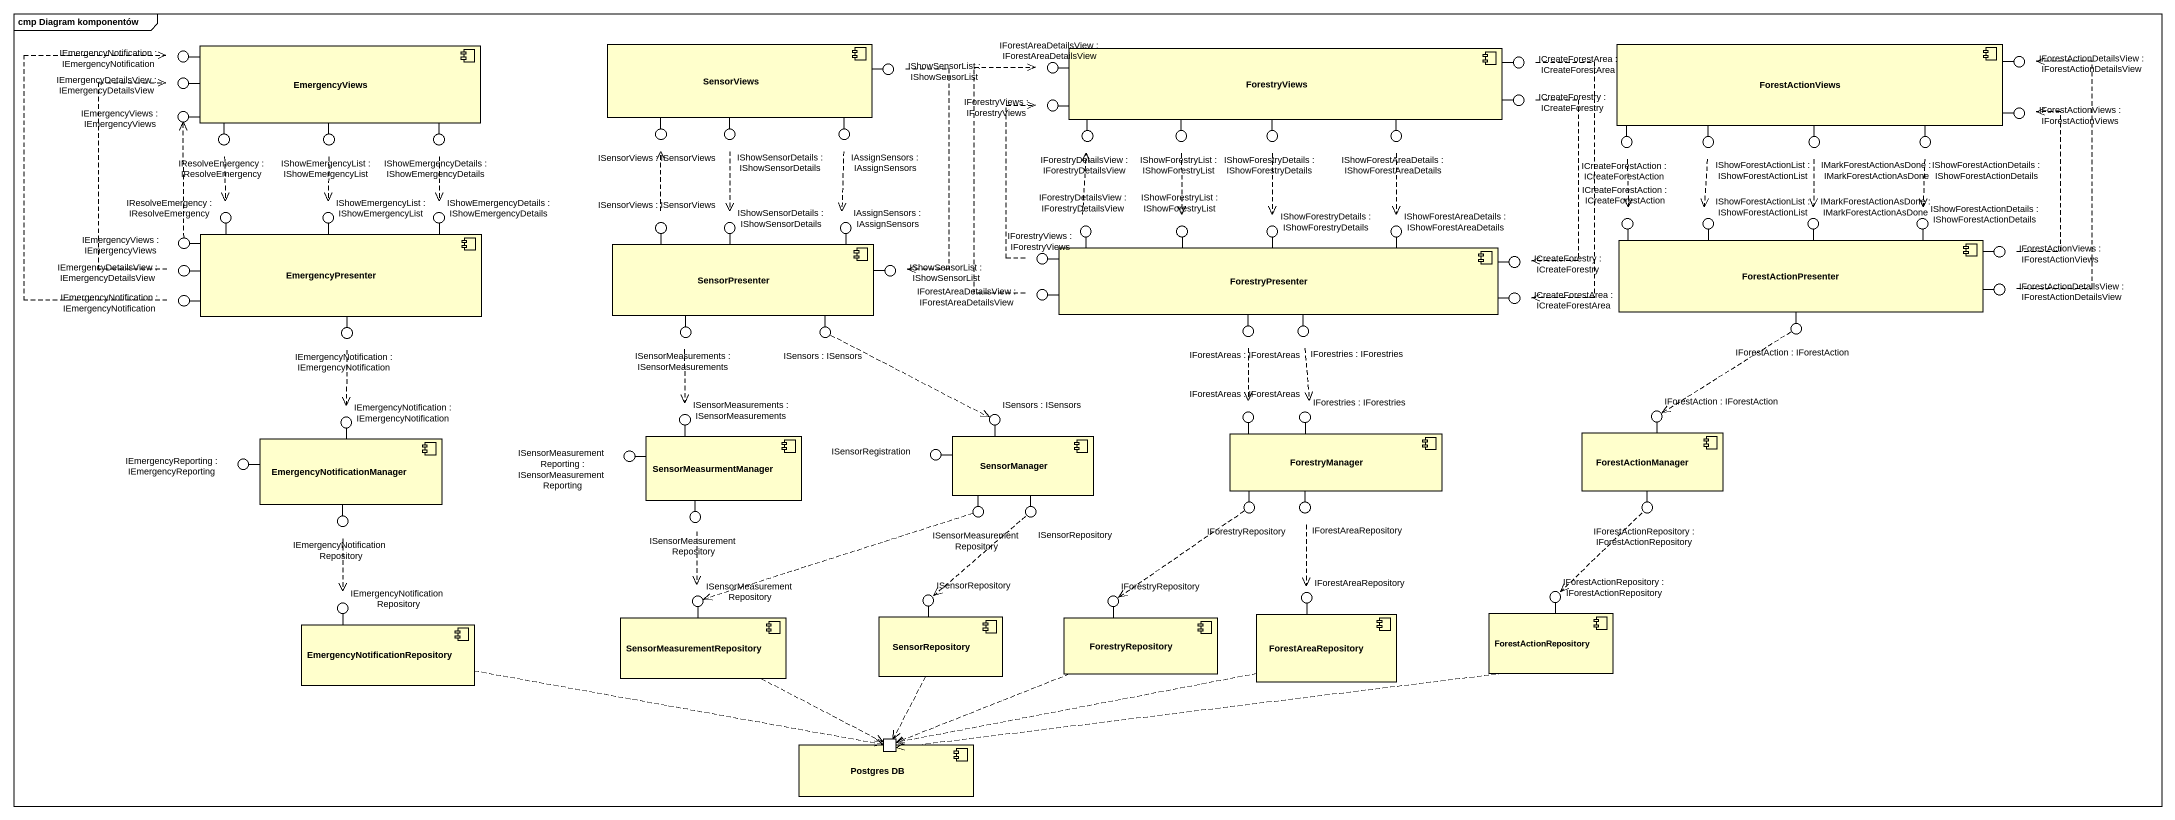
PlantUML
@startuml
mainframe cmp Diagram komponentów
() "IEmergencyDetailsView : IEmergencyDetailsView" as IEmergencyDetailsView
() "IEmergencyNotification : IEmergencyNotification" as IEmergencyNotification
component EmergencyViews
component SensorViews
() "IShowSensorList : IShowSensorList" as IShowSensorList
() "IForestAreaDetailsView : IForestAreaDetailsView" as IForestAreaDetailsView
component ForestryViews
() "ICreateForestArea : ICreateForestArea" as ICreateForestArea
component ForestActionViews
() "IForestActionDetailsView : IForestActionDetailsView" as IForestActionDetailsView
() "IEmergencyViews : IEmergencyViews" as IEmergencyViews
() "ISensorViews : ISensorViews" as ISensorViews
() "IShowSensorDetails : IShowSensorDetails" as IShowSensorDetails
() "IAssignSensors : IAssignSensors" as IAssignSensors
() "IForestryViews : IForestryViews" as IForestryViews
() "ICreateForestry : ICreateForestry" as ICreateForestry
() "IForestActionViews : IForestActionViews" as IForestActionViews
() "IResolveEmergency : IResolveEmergency" as IResolveEmergency
() "IShowEmergencyList : IShowEmergencyList" as IShowEmergencyList
() "IShowEmergencyDetails : IShowEmergencyDetails" as IShowEmergencyDetails
() "IForestryDetailsView : IForestryDetailsView" as IForestryDetailsView
() "IShowForestryList : IShowForestryList" as IShowForestryList
() "IShowForestryDetails : IShowForestryDetails" as IShowForestryDetails
() "IShowForestAreaDetails : IShowForestAreaDetails" as IShowForestAreaDetails
() "ICreateForestAction : ICreateForestAction" as ICreateForestAction
() "IShowForestActionList : IShowForestActionList" as IShowForestActionList
() "IMarkForestActionAsDone : IMarkForestActionAsDone" as IMarkForestActionAsDone
() "IShowForestActionDetails : IShowForestActionDetails" as IShowForestActionDetails
() "IResolveEmergency : IResolveEmergency" as IResolveEmergency_2
() "IShowEmergencyList : IShowEmergencyList" as IShowEmergencyList_2
() "IShowEmergencyDetails : IShowEmergencyDetails" as IShowEmergencyDetails_2
() "ISensorViews : ISensorViews" as ISensorViews_2
() "IShowSensorDetails : IShowSensorDetails" as IShowSensorDetails_2
() "IAssignSensors : IAssignSensors" as IAssignSensors_2
() "IForestryDetailsView : IForestryDetailsView" as IForestryDetailsView_2
() "IShowForestryList : IShowForestryList" as IShowForestryList_2
() "IShowForestryDetails : IShowForestryDetails" as IShowForestryDetails_2
() "IShowForestAreaDetails : IShowForestAreaDetails" as IShowForestAreaDetails_2
() "ICreateForestAction : ICreateForestAction" as ICreateForestAction_2
() "IShowForestActionList : IShowForestActionList" as IShowForestActionList_2
() "IMarkForestActionAsDone : IMarkForestActionAsDone" as IMarkForestActionAsDone_2
() "IShowForestActionDetails : IShowForestActionDetails" as IShowForestActionDetails_2
() "IEmergencyViews : IEmergencyViews" as IEmergencyViews_2
() "IEmergencyDetailsView : IEmergencyDetailsView" as IEmergencyDetailsView_2
component EmergencyPresenter
component SensorPresenter
() "IShowSensorList : IShowSensorList" as IShowSensorList_2
() "IForestryViews : IForestryViews" as IForestryViews_2
component ForestryPresenter
() "ICreateForestry : ICreateForestry" as ICreateForestry_2
component ForestActionPresenter
() "IForestActionViews : IForestActionViews" as IForestActionViews_2
() "IEmergencyNotification : IEmergencyNotification" as IEmergencyNotification_2
() "IForestAreaDetailsView : IForestAreaDetailsView" as IForestAreaDetailsView_2
() "ICreateForestArea : ICreateForestArea" as ICreateForestArea_2
() "IForestActionDetailsView : IForestActionDetailsView" as IForestActionDetailsView_2
() "IEmergencyNotification : IEmergencyNotification" as IEmergencyNotification_3
() "ISensorMeasurements : ISensorMeasurements" as ISensorMeasurements
() "ISensors : ISensors" as ISensors
() "IForestAreas : IForestAreas" as IForestAreas
() "IForestries : IForestries" as IForestries
() "IForestAction : IForestAction" as IForestAction
() "IEmergencyNotification : IEmergencyNotification" as IEmergencyNotification_4
() "ISensorMeasurements : ISensorMeasurements" as ISensorMeasurements_2
() "ISensors : ISensors" as ISensors_2
() "IForestAreas : IForestAreas" as IForestAreas_2
() "IForestries : IForestries" as IForestries_2
() "IForestAction : IForestAction" as IForestAction_2
() "IEmergencyReporting : IEmergencyReporting" as IEmergencyReporting
component EmergencyNotificationManager
() "ISensorMeasurementReporting : ISensorMeasurementReporting" as ISensorMeasurementReporting
component SensorMeasurmentManager
() ISensorRegistration
component SensorManager
component ForestryManager
component ForestActionManager
() "IEmergencyNotificationRepository" as IEmergencyNotificationReposi
() ISensorMeasurementRepository
() "ISensorMeasurementRepository" as ISensorMeasurementRepository_2
() ISensorRepository
() IForestryRepository
() IForestAreaRepository
() "IForestActionRepository : IForestActionRepository" as IForestActionRepository
() "IForestAreaRepository" as IForestAreaRepository_2
() "IForestActionRepository : IForestActionRepository" as IForestActionRepository_2
() "IEmergencyNotificationRepository" as IEmergencyNotificationReposi_2
component SensorMeasurementRepository
() "ISensorMeasurementRepository" as ISensorMeasurementRepository_3
component SensorRepository
() "ISensorRepository" as ISensorRepository_2
component ForestryRepository
() "IForestryRepository" as IForestryRepository_2
component ForestAreaRepository
component ForestActionRepository
component "EmergencyNotificationRepository" as EmergencyNotificationReposit
component "Postgres DB" as Postgres_DB {
  port " " as port1
}
EmergencyViews -left- IEmergencyDetailsView
EmergencyViews -left- IEmergencyNotification
SensorViews -right- IShowSensorList
ForestryViews -left- IForestAreaDetailsView
ForestryViews -right- ICreateForestArea
ForestActionViews -right- IForestActionDetailsView
EmergencyViews -left- IEmergencyViews
SensorViews -- ISensorViews
SensorViews -- IShowSensorDetails
SensorViews -right- IAssignSensors
ForestryViews -left- IForestryViews
ForestryViews -right- ICreateForestry
ForestActionViews -right- IForestActionViews
EmergencyViews -left- IResolveEmergency
EmergencyViews -- IShowEmergencyList
EmergencyViews -right- IShowEmergencyDetails
ForestryViews -left- IForestryDetailsView
ForestryViews -left- IShowForestryList
ForestryViews -- IShowForestryDetails
ForestryViews -right- IShowForestAreaDetails
ForestActionViews -left- ICreateForestAction
ForestActionViews -left- IShowForestActionList
ForestActionViews -- IMarkForestActionAsDone
ForestActionViews -right- IShowForestActionDetails
EmergencyPresenter -left- IResolveEmergency_2
EmergencyPresenter -up- IShowEmergencyList_2
EmergencyPresenter -right- IShowEmergencyDetails_2
SensorPresenter -up- ISensorViews_2
SensorPresenter -up- IShowSensorDetails_2
SensorPresenter -right- IAssignSensors_2
ForestryPresenter -left- IForestryDetailsView_2
ForestryPresenter -left- IShowForestryList_2
ForestryPresenter -up- IShowForestryDetails_2
ForestryPresenter -right- IShowForestAreaDetails_2
ForestActionPresenter -left- ICreateForestAction_2
ForestActionPresenter -left- IShowForestActionList_2
ForestActionPresenter -up- IMarkForestActionAsDone_2
ForestActionPresenter -right- IShowForestActionDetails_2
EmergencyPresenter -left- IEmergencyViews_2
EmergencyPresenter -left- IEmergencyDetailsView_2
SensorPresenter -right- IShowSensorList_2
ForestryPresenter -left- IForestryViews_2
ForestryPresenter -right- ICreateForestry_2
ForestActionPresenter -right- IForestActionViews_2
EmergencyPresenter -left- IEmergencyNotification_2
ForestryPresenter -left- IForestAreaDetailsView_2
ForestryPresenter -right- ICreateForestArea_2
ForestActionPresenter -right- IForestActionDetailsView_2
EmergencyPresenter -- IEmergencyNotification_3
SensorPresenter -- ISensorMeasurements
SensorPresenter -- ISensors
ForestryPresenter -- IForestAreas
ForestryPresenter -- IForestries
ForestActionPresenter -- IForestAction
EmergencyNotificationManager -up- IEmergencyNotification_4
SensorMeasurmentManager -up- ISensorMeasurements_2
SensorManager -up- ISensors_2
ForestryManager -left- IForestAreas_2
ForestryManager -up- IForestries_2
ForestActionManager -up- IForestAction_2
EmergencyNotificationManager -left- IEmergencyReporting
SensorMeasurmentManager -left- ISensorMeasurementReporting
SensorManager -left- ISensorRegistration
EmergencyNotificationManager -- IEmergencyNotificationReposi
SensorMeasurmentManager -- ISensorMeasurementRepository
SensorManager -- ISensorMeasurementRepository_2
SensorManager -- ISensorRepository
ForestryManager -left- IForestryRepository
ForestryManager -- IForestAreaRepository
ForestActionManager -- IForestActionRepository
ForestAreaRepository -up- IForestAreaRepository_2
ForestActionRepository -up- IForestActionRepository_2
EmergencyNotificationReposit -up- IEmergencyNotificationReposi_2
SensorMeasurementRepository -up- ISensorMeasurementRepository_3
SensorRepository -up- ISensorRepository_2
ForestryRepository -up- IForestryRepository_2
IShowSensorList ..> IShowSensorList_2
ICreateForestArea ..> ICreateForestArea_2
IShowSensorDetails ..> IShowSensorDetails_2
IAssignSensors ..> IAssignSensors_2
ICreateForestry ..> ICreateForestry_2
IResolveEmergency ..> IResolveEmergency_2
IShowEmergencyList ..> IShowEmergencyList_2
IShowEmergencyDetails ..> IShowEmergencyDetails_2
IShowForestryList ..> IShowForestryList_2
IShowForestryDetails ..> IShowForestryDetails_2
IShowForestAreaDetails ..> IShowForestAreaDetails_2
ICreateForestAction ..> ICreateForestAction_2
IShowForestActionList ..> IShowForestActionList_2
IMarkForestActionAsDone ..> IMarkForestActionAsDone_2
IShowForestActionDetails ..> IShowForestActionDetails_2
ISensorViews_2 .up.> ISensorViews
IForestryDetailsView_2 .up.> IForestryDetailsView
IEmergencyViews_2 .up.> IEmergencyViews
IEmergencyDetailsView_2 .up.> IEmergencyDetailsView
IForestryViews_2 .up.> IForestryViews
IForestActionViews_2 .up.> IForestActionViews
IEmergencyNotification_2 .up.> IEmergencyNotification
IForestAreaDetailsView_2 .up.> IForestAreaDetailsView
IForestActionDetailsView_2 .up.> IForestActionDetailsView
IEmergencyNotification_3 ..> IEmergencyNotification_4
ISensorMeasurements ..> ISensorMeasurements_2
ISensors .right.> ISensors_2
IForestAreas ..> IForestAreas_2
IForestries ..> IForestries_2
IForestAction ..> IForestAction_2
IEmergencyNotificationReposi ..> IEmergencyNotificationReposi_2
ISensorMeasurementRepository ..> ISensorMeasurementRepository_3
ISensorMeasurementRepository_2 .left.> ISensorMeasurementRepository_3
ISensorRepository ..> ISensorRepository_2
IForestryRepository ..> IForestryRepository_2
IForestAreaRepository ..> IForestAreaRepository_2
IForestActionRepository ..> IForestActionRepository_2
SensorMeasurementRepository .right.> port1
SensorRepository ..> port1
ForestryRepository .left.> port1
ForestAreaRepository .left.> port1
ForestActionRepository .left.> port1
EmergencyNotificationReposit .right.> port1
@enduml
